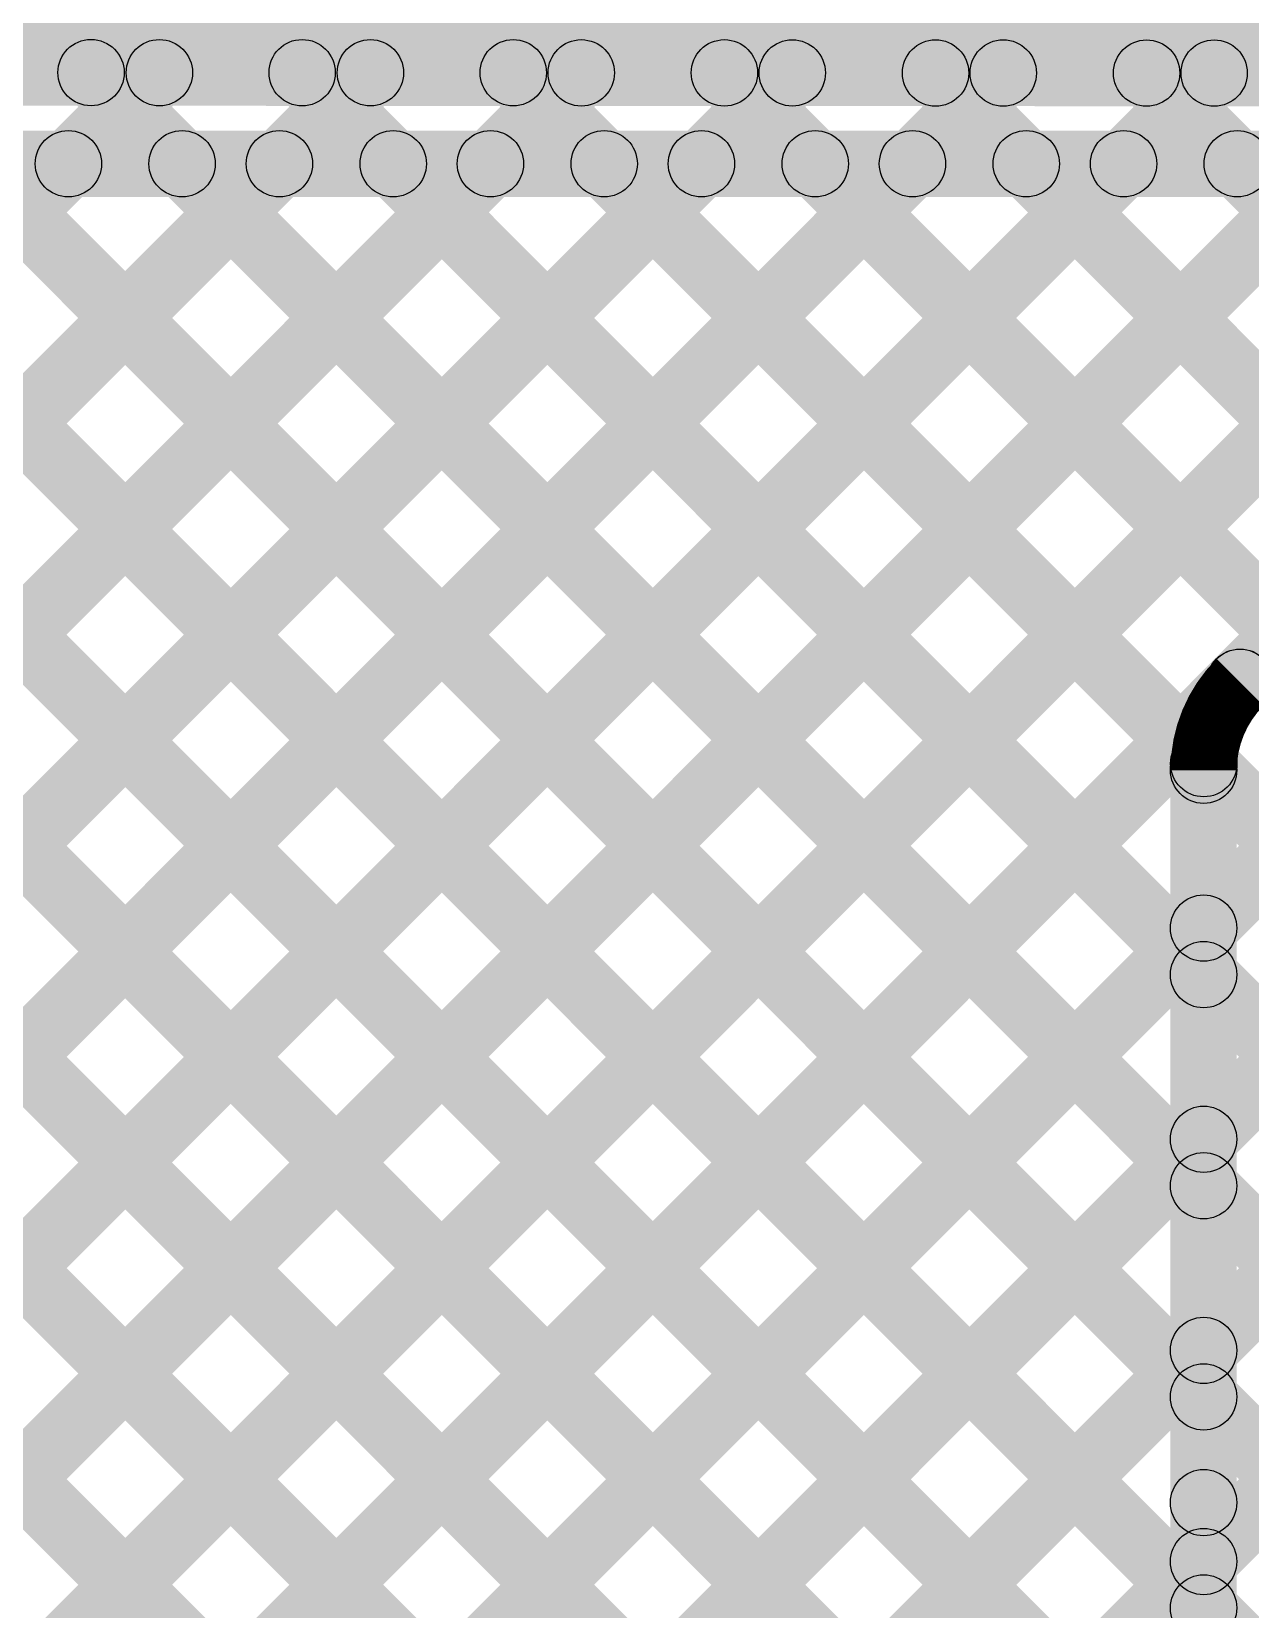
# Model space of a CAD drawing. Header units: millimetres. Extents: x 2.72 to 4.82, y 2.46 to 3.29.
# Drawn here: x 3.7816 to 3.9286, y 3.0008 to 3.1911 of the extents above; entities that cross this region are included whole.
import ezdxf

# ---------------------------------------------------------------- set-up
doc = ezdxf.new("R2010")
doc.units = ezdxf.units.MM
doc.header["$MEASUREMENT"] = 0
doc.layers.add('BottomLayer', color=5, linetype='Continuous')
doc.layers.add('TopLayer', color=1, linetype='Continuous')

msp = doc.modelspace()

# ---------------------------------------------------------------- hatches: boundary and pattern name
at = {"layer": 'BottomLayer'}
for points in [[(2.72, 3.18612), (4.81064, 3.18612), (4.81064, 3.287), (2.72, 3.287)], [(3.489, 3.17112), (3.489, 3.17912), (3.97849, 3.17912), (3.97849, 3.17112)], [(3.56483, 2.94823), (3.55917, 2.95389), (3.78323, 3.17795), (3.78889, 3.17229)], [(3.56494, 2.92289), (3.55929, 2.92855), (3.80868, 3.17795), (3.81434, 3.17229)], [(3.56547, 2.89797), (3.55982, 2.90362), (3.83414, 3.17795), (3.8398, 3.17229)], [(3.566, 2.87304), (3.56035, 2.8787), (3.8596, 3.17795), (3.86525, 3.17229)], [(3.56669, 2.84827), (3.56104, 2.85393), (3.88505, 3.17795), (3.89071, 3.17229)], [(3.57317, 2.82929), (3.56751, 2.83495), (3.91051, 3.17795), (3.91616, 3.17229)], [(3.57964, 2.8103), (3.57398, 2.81596), (3.93596, 3.17795), (3.94162, 3.17229)], [(3.58611, 2.79132), (3.58045, 2.79698), (3.96142, 3.17795), (3.96708, 3.17229)], [(3.61876, 3.17229), (3.62442, 3.17795), (3.92583, 2.87654), (3.92017, 2.87088)], [(3.64422, 3.17229), (3.64987, 3.17795), (3.92583, 2.90199), (3.92017, 2.89634)], [(3.66967, 3.17229), (3.67533, 3.17795), (3.92583, 2.92745), (3.92017, 2.92179)], [(3.69513, 3.17229), (3.70079, 3.17795), (3.92583, 2.9529), (3.92017, 2.94725)], [(3.72058, 3.17229), (3.72624, 3.17795), (3.92583, 2.97836), (3.92017, 2.9727)], [(3.74604, 3.17229), (3.7517, 3.17795), (3.92583, 3.00382), (3.92017, 2.99816)], [(3.7715, 3.17229), (3.77715, 3.17795), (3.92583, 3.02927), (3.92017, 3.02361)], [(3.79695, 3.17229), (3.80261, 3.17795), (3.92583, 3.05473), (3.92017, 3.04907)], [(3.82241, 3.17229), (3.82806, 3.17795), (3.92583, 3.08018), (3.92017, 3.07453)], [(3.84786, 3.17229), (3.85352, 3.17795), (3.92585, 3.10562), (3.92019, 3.09996)], [(3.87332, 3.17229), (3.87898, 3.17795), (3.93585, 3.12107), (3.9302, 3.11541)], [(3.89878, 3.17229), (3.90443, 3.17795), (3.95555, 3.12683), (3.94989, 3.12117)], [(3.92423, 3.17229), (3.92989, 3.17795), (3.96195, 3.14588), (3.95629, 3.14023)], [(3.59258, 2.77234), (3.58692, 2.77799), (3.95738, 3.14846), (3.96304, 3.1428)], [(3.93023, 3.10978), (3.92457, 3.11544), (3.93156, 3.12243), (3.93722, 3.11677)], [(3.927, 3.01369), (3.919, 3.01369), (3.919, 3.102), (3.927, 3.102)], [(3.59905, 2.75335), (3.59339, 2.75901), (3.92017, 3.08579), (3.92583, 3.08013)], [(3.61153, 2.74038), (3.60588, 2.74603), (3.92017, 3.06033), (3.92583, 3.05467)], [(3.7083, 2.81169), (3.70264, 2.81735), (3.92017, 3.03487), (3.92583, 3.02922)], [(3.927, 2.92), (3.919, 2.92), (3.919, 3.01369), (3.927, 3.01369)], [(3.7277, 2.80563), (3.72204, 2.81129), (3.92017, 3.00942), (3.92583, 3.00376)]]:
    msp.add_hatch(color=5, dxfattribs=at).paths.add_polyline_path(points)
h = msp.add_hatch(color=5, dxfattribs=at)
edge = h.paths.add_edge_path()
edge.add_arc((3.78606, 3.17512), 0.004, 0, 360)
h = msp.add_hatch(color=5, dxfattribs=at)
edge = h.paths.add_edge_path()
edge.add_arc((3.79978, 3.17512), 0.004, 0, 360)
h = msp.add_hatch(color=5, dxfattribs=at)
edge = h.paths.add_edge_path()
edge.add_arc((3.81151, 3.17512), 0.004, 0, 360)
h = msp.add_hatch(color=5, dxfattribs=at)
edge = h.paths.add_edge_path()
edge.add_arc((3.82524, 3.17512), 0.004, 0, 360)
h = msp.add_hatch(color=5, dxfattribs=at)
edge = h.paths.add_edge_path()
edge.add_arc((3.83697, 3.17512), 0.004, 0, 360)
h = msp.add_hatch(color=5, dxfattribs=at)
edge = h.paths.add_edge_path()
edge.add_arc((3.85069, 3.17512), 0.004, 0, 360)
h = msp.add_hatch(color=5, dxfattribs=at)
edge = h.paths.add_edge_path()
edge.add_arc((3.86242, 3.17512), 0.004, 0, 360)
h = msp.add_hatch(color=5, dxfattribs=at)
edge = h.paths.add_edge_path()
edge.add_arc((3.87615, 3.17512), 0.004, 0, 360)
h = msp.add_hatch(color=5, dxfattribs=at)
edge = h.paths.add_edge_path()
edge.add_arc((3.88788, 3.17512), 0.004, 0, 360)
h = msp.add_hatch(color=5, dxfattribs=at)
edge = h.paths.add_edge_path()
edge.add_arc((3.9016, 3.17512), 0.004, 0, 360)
h = msp.add_hatch(color=5, dxfattribs=at)
edge = h.paths.add_edge_path()
edge.add_arc((3.91334, 3.17512), 0.004, 0, 360)
h = msp.add_hatch(color=5, dxfattribs=at)
edge = h.paths.add_edge_path()
edge.add_arc((3.92706, 3.17512), 0.004, 0, 360)
h = msp.add_hatch(color=5, dxfattribs=at)
edge = h.paths.add_edge_path()
edge.add_arc((3.92739, 3.11261), 0.004, 0, 360)
h = msp.add_hatch(color=5, dxfattribs=at)
edge = h.paths.add_edge_path()
edge.add_arc((3.92739, 3.1126), 0.004, 0, 360)
h = msp.add_hatch(color=5, dxfattribs=at)
edge = h.paths.add_edge_path()
edge.add_arc((3.9274, 3.11261), 0.004, 0, 360)
h = msp.add_hatch(color=5, dxfattribs=at)
edge = h.paths.add_edge_path()
edge.add_arc((3.92302, 3.10279), 0.004, 0, 360)
h = msp.add_hatch(color=5, dxfattribs=at)
edge = h.paths.add_edge_path()
edge.add_arc((3.923, 3.102), 0.004, 0, 360)
h = msp.add_hatch(color=5, dxfattribs=at)
edge = h.paths.add_edge_path()
edge.add_arc((3.923, 3.102), 0.004, 0, 360)
h = msp.add_hatch(color=5, dxfattribs=at)
edge = h.paths.add_edge_path()
edge.add_arc((3.923, 3.102), 0.004, 0, 360)
h = msp.add_hatch(color=5, dxfattribs=at)
edge = h.paths.add_edge_path()
edge.add_arc((3.923, 3.08296), 0.004, 0, 360)
h = msp.add_hatch(color=5, dxfattribs=at)
edge = h.paths.add_edge_path()
edge.add_arc((3.923, 3.07735), 0.004, 0, 360)
h = msp.add_hatch(color=5, dxfattribs=at)
edge = h.paths.add_edge_path()
edge.add_arc((3.923, 3.0575), 0.004, 0, 360)
h = msp.add_hatch(color=5, dxfattribs=at)
edge = h.paths.add_edge_path()
edge.add_arc((3.923, 3.0519), 0.004, 0, 360)
h = msp.add_hatch(color=5, dxfattribs=at)
edge = h.paths.add_edge_path()
edge.add_arc((3.923, 3.03205), 0.004, 0, 360)
h = msp.add_hatch(color=5, dxfattribs=at)
edge = h.paths.add_edge_path()
edge.add_arc((3.923, 3.02644), 0.004, 0, 360)
h = msp.add_hatch(color=5, dxfattribs=at)
edge = h.paths.add_edge_path()
edge.add_arc((3.923, 3.01369), 0.004, 0, 360)
h = msp.add_hatch(color=5, dxfattribs=at)
edge = h.paths.add_edge_path()
edge.add_arc((3.923, 3.01369), 0.004, 0, 360)
h = msp.add_hatch(color=5, dxfattribs=at)
edge = h.paths.add_edge_path()
edge.add_arc((3.923, 3.00659), 0.004, 0, 360)
h = msp.add_hatch(color=5, dxfattribs=at)
edge = h.paths.add_edge_path()
edge.add_arc((3.923, 3.00099), 0.004, 0, 360)
at = {"layer": 'TopLayer'}
for points in [[(2.86831, 3.18251), (2.86831, 3.19051), (4.66796, 3.18973), (4.66796, 3.18173)], [(3.53482, 2.89277), (3.52917, 2.89843), (3.81966, 3.18892), (3.82532, 3.18327)], [(3.53582, 2.86832), (3.53017, 2.87397), (3.84511, 3.18891), (3.85076, 3.18325)], [(3.54168, 2.84872), (3.53603, 2.85438), (3.87055, 3.1889), (3.87621, 3.18324)], [(3.54649, 2.9299), (3.54084, 2.93555), (3.79422, 3.18893), (3.79987, 3.18328)], [(3.54853, 2.83011), (3.54288, 2.83577), (3.89599, 3.18889), (3.90165, 3.18323)], [(3.54885, 2.80498), (3.5432, 2.81063), (3.92144, 3.18888), (3.9271, 3.18322)], [(3.5532, 2.78387), (3.54754, 2.78952), (3.94688, 3.18887), (3.95254, 3.18321)], [(3.56523, 2.77045), (3.55958, 2.7761), (3.97233, 3.18886), (3.97799, 3.1832)], [(3.60769, 3.18336), (3.61335, 3.18901), (3.96583, 2.83653), (3.96017, 2.83088)], [(3.63316, 3.18335), (3.63882, 3.189), (3.96424, 2.86358), (3.95858, 2.85793)], [(3.65863, 3.18334), (3.66428, 3.18899), (3.95764, 2.89563), (3.95199, 2.88998)], [(3.68409, 3.18332), (3.68975, 3.18898), (3.96483, 2.9139), (3.95917, 2.90825)], [(3.70956, 3.18331), (3.71522, 3.18897), (3.96649, 2.9377), (3.96084, 2.93204)], [(3.73503, 3.1833), (3.74068, 3.18896), (3.96483, 2.96482), (3.95917, 2.95916)], [(3.76049, 3.18329), (3.76615, 3.18895), (3.95582, 2.99928), (3.95017, 2.99362)], [(3.78596, 3.18328), (3.79162, 3.18894), (3.96495, 3.0156), (3.9593, 3.00994)], [(3.81143, 3.18327), (3.81709, 3.18893), (3.96844, 3.03757), (3.96278, 3.03191)], [(3.8369, 3.18326), (3.84255, 3.18891), (3.94982, 3.08165), (3.94416, 3.07599)], [(3.86236, 3.18325), (3.86802, 3.1889), (3.95362, 3.10331), (3.94796, 3.09765)], [(3.88783, 3.18324), (3.89349, 3.18889), (3.96483, 3.11755), (3.95917, 3.11189)], [(3.9133, 3.18322), (3.91895, 3.18888), (3.96195, 3.14588), (3.95629, 3.14023)], [(3.57652, 2.75627), (3.57086, 2.76193), (3.95738, 3.14846), (3.96304, 3.1428)], [(3.585, 2.73931), (3.57935, 2.74496), (3.95917, 3.12479), (3.96483, 3.11913)], [(3.59768, 2.72653), (3.59203, 2.73219), (3.94338, 3.08354), (3.94903, 3.07788)], [(3.7083, 2.81169), (3.70264, 2.81735), (3.95677, 3.07147), (3.96243, 3.06582)], [(3.7277, 2.80563), (3.72204, 2.81129), (3.95923, 3.04848), (3.96489, 3.04283)]]:
    msp.add_hatch(color=1, dxfattribs=at).paths.add_polyline_path(points)
h = msp.add_hatch(color=1, dxfattribs=at)
edge = h.paths.add_edge_path()
edge.add_arc((3.78879, 3.18611), 0.004, 0, 360)
h = msp.add_hatch(color=1, dxfattribs=at)
edge = h.paths.add_edge_path()
edge.add_arc((3.79704, 3.1861), 0.004, 0, 360)
h = msp.add_hatch(color=1, dxfattribs=at)
edge = h.paths.add_edge_path()
edge.add_arc((3.81426, 3.1861), 0.004, 0, 360)
h = msp.add_hatch(color=1, dxfattribs=at)
edge = h.paths.add_edge_path()
edge.add_arc((3.82249, 3.18609), 0.004, 0, 360)
h = msp.add_hatch(color=1, dxfattribs=at)
edge = h.paths.add_edge_path()
edge.add_arc((3.83972, 3.18609), 0.004, 0, 360)
h = msp.add_hatch(color=1, dxfattribs=at)
edge = h.paths.add_edge_path()
edge.add_arc((3.84793, 3.18608), 0.004, 0, 360)
h = msp.add_hatch(color=1, dxfattribs=at)
edge = h.paths.add_edge_path()
edge.add_arc((3.86519, 3.18608), 0.004, 0, 360)
h = msp.add_hatch(color=1, dxfattribs=at)
edge = h.paths.add_edge_path()
edge.add_arc((3.87338, 3.18607), 0.004, 0, 360)
h = msp.add_hatch(color=1, dxfattribs=at)
edge = h.paths.add_edge_path()
edge.add_arc((3.89066, 3.18606), 0.004, 0, 360)
h = msp.add_hatch(color=1, dxfattribs=at)
edge = h.paths.add_edge_path()
edge.add_arc((3.89882, 3.18606), 0.004, 0, 360)
h = msp.add_hatch(color=1, dxfattribs=at)
edge = h.paths.add_edge_path()
edge.add_arc((3.91612, 3.18605), 0.004, 0, 360)
h = msp.add_hatch(color=1, dxfattribs=at)
edge = h.paths.add_edge_path()
edge.add_arc((3.92427, 3.18605), 0.004, 0, 360)

# ---------------------------------------------------------------- linework, layer by layer
at = {"layer": 'BottomLayer', "const_width": 0.008}
for points in [[(3.923, 3.102, -0.198912), (3.92739, 3.11261)], [(3.923, 3.102, -0.198764), (3.92739, 3.1126)]]:
    msp.add_lwpolyline(points, format="xyb", dxfattribs=at)
at = {"layer": 'BottomLayer'}
for centre in [(3.78606, 3.17512), (3.79978, 3.17512), (3.81151, 3.17512), (3.82524, 3.17512), (3.83697, 3.17512), (3.85069, 3.17512), (3.86242, 3.17512), (3.87615, 3.17512), (3.88788, 3.17512), (3.9016, 3.17512), (3.91334, 3.17512), (3.92706, 3.17512), (3.92739, 3.11261), (3.92739, 3.1126), (3.9274, 3.11261), (3.92302, 3.10279), (3.923, 3.102), (3.923, 3.102), (3.923, 3.102), (3.923, 3.08296), (3.923, 3.07735), (3.923, 3.0575), (3.923, 3.0519), (3.923, 3.03205), (3.923, 3.02644), (3.923, 3.01369), (3.923, 3.01369), (3.923, 3.00659), (3.923, 3.00099)]:
    msp.add_circle(centre, 0.004, dxfattribs=at)
at = {"layer": 'TopLayer'}
for centre in [(3.78879, 3.18611), (3.79704, 3.1861), (3.81426, 3.1861), (3.82249, 3.18609), (3.83972, 3.18609), (3.84793, 3.18608), (3.86519, 3.18608), (3.87338, 3.18607), (3.89066, 3.18606), (3.89882, 3.18606), (3.91612, 3.18605), (3.92427, 3.18605)]:
    msp.add_circle(centre, 0.004, dxfattribs=at)

doc.saveas('drawing.dxf')
